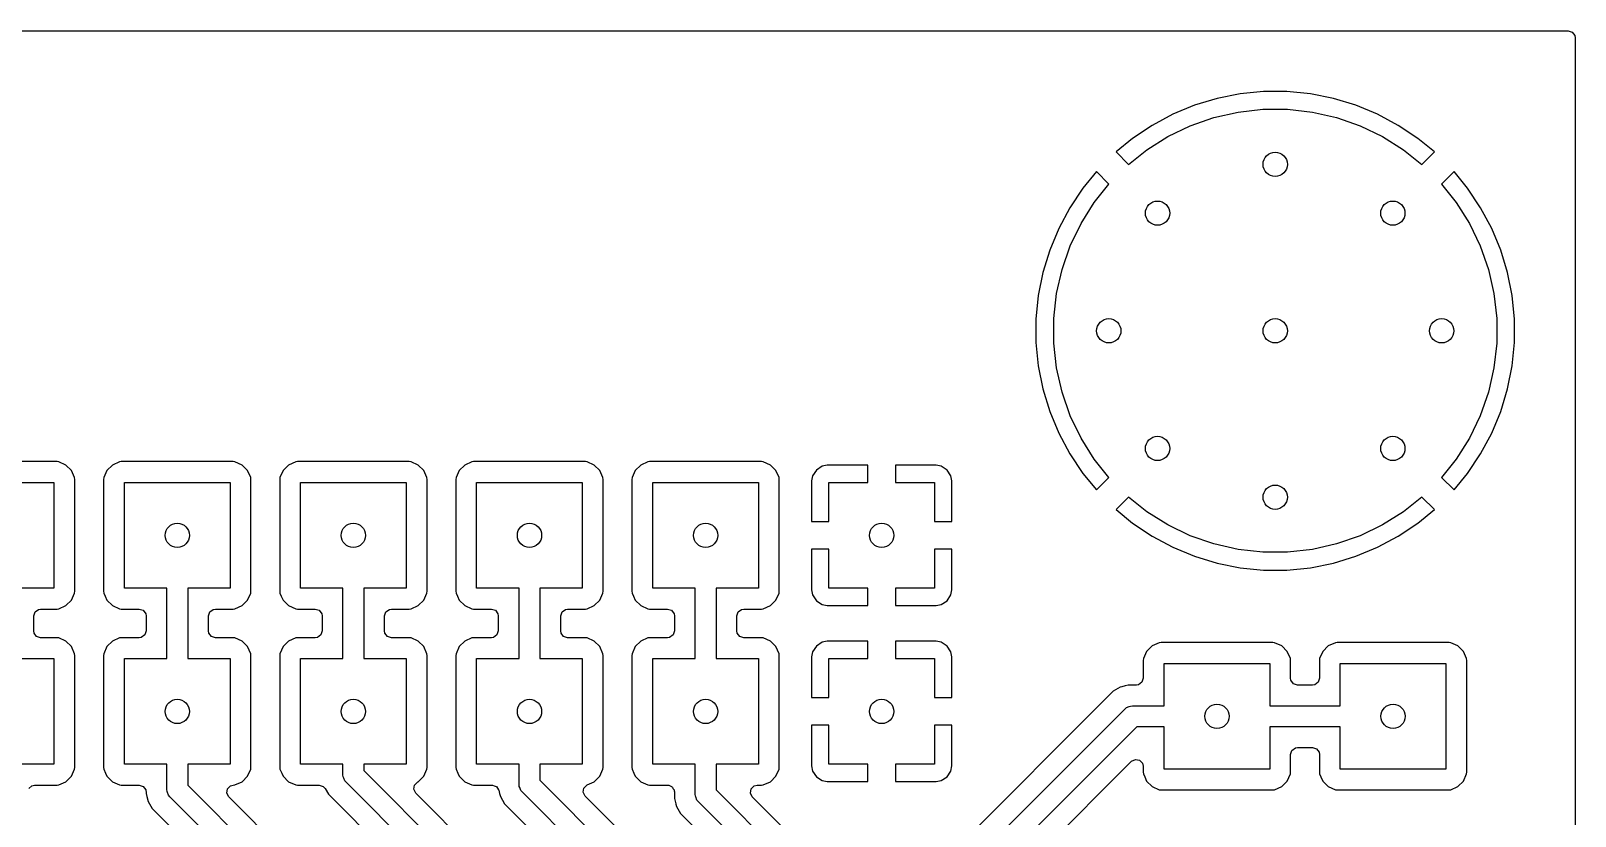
# Model space of a CAD drawing. Extents: x 0.23 to 2.17, y 0.23 to 2.17.
# Drawn here: x 1.293 to 2.17, y 1.724 to 2.17 of the extents above; entities that cross this region are included whole.
import ezdxf

# ---------------------------------------------------------------- set-up
doc = ezdxf.new("R2010")
doc.units = 0
doc.header["$MEASUREMENT"] = 0
doc.layers.add('BLACK', color=7, linetype='CONTINUOUS')

msp = doc.modelspace()

# ---------------------------------------------------------------- linework, layer by layer
at = {"layer": 'BLACK', "linetype": 'CONTINUOUS'}
for p, q in [((0.2336, 2.1703), (2.1664, 2.1703)), ((2.1664, 2.1703), (2.16869, 2.16955)), ((2.16869, 2.16955), (2.1701, 2.1676)), ((2.1701, 2.1676), (2.1703, 2.1664)), ((2.1703, 2.1664), (2.1703, 0.2336)), ((1.96696, 2.13192), (1.95419, 2.12804)), ((1.98005, 2.13452), (1.96696, 2.13192)), ((1.99333, 2.13583), (1.98005, 2.13452)), ((2.00667, 2.13583), (1.99333, 2.13583)), ((2.01995, 2.13452), (2.00667, 2.13583)), ((2.03304, 2.13192), (2.01995, 2.13452)), ((2.01995, 2.13452), (2.01995, 2.13452)), ((2.04581, 2.12804), (2.03304, 2.13192)), ((1.94186, 2.12293), (1.93009, 2.11664)), ((1.95419, 2.12804), (1.94186, 2.12293)), ((1.94186, 2.12293), (1.94186, 2.12293)), ((1.96512, 2.12106), (1.9789, 2.1242)), ((1.9789, 2.1242), (1.99294, 2.12579)), ((1.99294, 2.12579), (2.00706, 2.12579)), ((2.00706, 2.12579), (2.0211, 2.1242)), ((2.0211, 2.1242), (2.03488, 2.12106)), ((2.05814, 2.12293), (2.04581, 2.12804)), ((2.06991, 2.11664), (2.05814, 2.12293)), ((2.05814, 2.12293), (2.05814, 2.12293)), ((1.93009, 2.11664), (1.91899, 2.10923)), ((1.93906, 2.11026), (1.95179, 2.11639)), ((1.95179, 2.11639), (1.96512, 2.12106)), ((2.03488, 2.12106), (2.04821, 2.11639)), ((2.04821, 2.11639), (2.06094, 2.11026)), ((2.08101, 2.10923), (2.06991, 2.11664)), ((1.91899, 2.10923), (1.90961, 2.10153)), ((1.9271, 2.10275), (1.93906, 2.11026)), ((2.06094, 2.11026), (2.0729, 2.10275)), ((2.09039, 2.10153), (2.08101, 2.10923)), ((1.90961, 2.10153), (1.91669, 2.09445)), ((1.91669, 2.09445), (1.9271, 2.10275)), ((2.0729, 2.10275), (2.08331, 2.09445)), ((2.08331, 2.09445), (2.09039, 2.10153)), ((1.89847, 2.09039), (1.89077, 2.08101)), ((1.90555, 2.08331), (1.89847, 2.09039)), ((2.10153, 2.09039), (2.09445, 2.08331)), ((2.10923, 2.08101), (2.10153, 2.09039)), ((1.89077, 2.08101), (1.88336, 2.06991)), ((1.89725, 2.0729), (1.90555, 2.08331)), ((2.09445, 2.08331), (2.10275, 2.0729)), ((2.11664, 2.06991), (2.10923, 2.08101)), ((1.88336, 2.06991), (1.87707, 2.05814)), ((1.88974, 2.06094), (1.89725, 2.0729)), ((2.10275, 2.0729), (2.11026, 2.06094)), ((2.12293, 2.05814), (2.11664, 2.06991)), ((1.88361, 2.04821), (1.88974, 2.06094)), ((2.11026, 2.06094), (2.11639, 2.04821)), ((1.87707, 2.05814), (1.87196, 2.04581)), ((1.87707, 2.05814), (1.87707, 2.05814)), ((2.12804, 2.04581), (2.12293, 2.05814)), ((2.12293, 2.05814), (2.12293, 2.05814)), ((1.87196, 2.04581), (1.86808, 2.03304)), ((1.87894, 2.03488), (1.88361, 2.04821)), ((2.11639, 2.04821), (2.12106, 2.03488)), ((2.13192, 2.03304), (2.12804, 2.04581)), ((1.8758, 2.0211), (1.87894, 2.03488)), ((2.12106, 2.03488), (2.1242, 2.0211)), ((1.86808, 2.03304), (1.86548, 2.01995)), ((2.13452, 2.01995), (2.13192, 2.03304)), ((1.86548, 2.01995), (1.86417, 2.00667)), ((1.87421, 2.00706), (1.8758, 2.0211)), ((2.1242, 2.0211), (2.12579, 2.00706)), ((2.13583, 2.00667), (2.13452, 2.01995)), ((1.86417, 2.00667), (1.86417, 1.99333)), ((1.87421, 1.99294), (1.87421, 2.00706)), ((2.12579, 2.00706), (2.12579, 1.99294)), ((2.13583, 1.99333), (2.13583, 2.00667)), ((1.86417, 1.99333), (1.86548, 1.98005)), ((1.8758, 1.9789), (1.87421, 1.99294)), ((2.12579, 1.99294), (2.1242, 1.9789)), ((2.13452, 1.98005), (2.13583, 1.99333)), ((1.86548, 1.98005), (1.86808, 1.96696)), ((1.87894, 1.96512), (1.8758, 1.9789)), ((2.1242, 1.9789), (2.12106, 1.96512)), ((2.13192, 1.96696), (2.13452, 1.98005)), ((1.86808, 1.96696), (1.87196, 1.95419)), ((1.88361, 1.95179), (1.87894, 1.96512)), ((2.12106, 1.96512), (2.11639, 1.95179)), ((2.12804, 1.95419), (2.13192, 1.96696)), ((1.87196, 1.95419), (1.87707, 1.94186)), ((1.88974, 1.93906), (1.88361, 1.95179)), ((2.11639, 1.95179), (2.11026, 1.93906)), ((2.12293, 1.94186), (2.12804, 1.95419)), ((1.87707, 1.94186), (1.87707, 1.94186)), ((1.87707, 1.94186), (1.88336, 1.93009)), ((1.89725, 1.9271), (1.88974, 1.93906)), ((2.11026, 1.93906), (2.10275, 1.9271)), ((2.11664, 1.93009), (2.12293, 1.94186)), ((2.12293, 1.94186), (2.12293, 1.94186)), ((1.88336, 1.93009), (1.89077, 1.91899)), ((2.10923, 1.91899), (2.11664, 1.93009)), ((1.30834, 1.92569), (1.24481, 1.92569)), ((1.30933, 1.92557), (1.30834, 1.92569)), ((1.31338, 1.92379), (1.30933, 1.92557)), ((1.30933, 1.92557), (1.30933, 1.92557)), ((1.30933, 1.92557), (1.30933, 1.92557)), ((1.3165, 1.92066), (1.31338, 1.92379)), ((1.31829, 1.91661), (1.3165, 1.92066)), ((1.33665, 1.92066), (1.33486, 1.91661)), ((1.33977, 1.92379), (1.33665, 1.92066)), ((1.34382, 1.92557), (1.33977, 1.92379)), ((1.34481, 1.92569), (1.34382, 1.92557)), ((1.40834, 1.92569), (1.34481, 1.92569)), ((1.34481, 1.92569), (1.34481, 1.92569)), ((1.40933, 1.92557), (1.40834, 1.92569)), ((1.41338, 1.92379), (1.40933, 1.92557)), ((1.40933, 1.92557), (1.40933, 1.92557)), ((1.40933, 1.92557), (1.40933, 1.92557)), ((1.4165, 1.92066), (1.41338, 1.92379)), ((1.41829, 1.91661), (1.4165, 1.92066)), ((1.43665, 1.92066), (1.43486, 1.91661)), ((1.43977, 1.92379), (1.43665, 1.92066)), ((1.44382, 1.92557), (1.43977, 1.92379)), ((1.44481, 1.92569), (1.44382, 1.92557)), ((1.50834, 1.92569), (1.44481, 1.92569)), ((1.44481, 1.92569), (1.44481, 1.92569)), ((1.50933, 1.92557), (1.50834, 1.92569)), ((1.51338, 1.92379), (1.50933, 1.92557)), ((1.50933, 1.92557), (1.50933, 1.92557)), ((1.50933, 1.92557), (1.50933, 1.92557)), ((1.5165, 1.92066), (1.51338, 1.92379)), ((1.51829, 1.91661), (1.5165, 1.92066)), ((1.53665, 1.92066), (1.53486, 1.91661)), ((1.53977, 1.92379), (1.53665, 1.92066)), ((1.54382, 1.92557), (1.53977, 1.92379)), ((1.54481, 1.92569), (1.54382, 1.92557)), ((1.60834, 1.92569), (1.54481, 1.92569)), ((1.54481, 1.92569), (1.54481, 1.92569)), ((1.60933, 1.92557), (1.60834, 1.92569)), ((1.61338, 1.92379), (1.60933, 1.92557)), ((1.60933, 1.92557), (1.60933, 1.92557)), ((1.60933, 1.92557), (1.60933, 1.92557)), ((1.6165, 1.92066), (1.61338, 1.92379)), ((1.61829, 1.91661), (1.6165, 1.92066)), ((1.63665, 1.92066), (1.63486, 1.91661)), ((1.63977, 1.92379), (1.63665, 1.92066)), ((1.64382, 1.92557), (1.63977, 1.92379)), ((1.64481, 1.92569), (1.64382, 1.92557)), ((1.70834, 1.92569), (1.64481, 1.92569)), ((1.64481, 1.92569), (1.64481, 1.92569)), ((1.70933, 1.92557), (1.70834, 1.92569)), ((1.71338, 1.92379), (1.70933, 1.92557)), ((1.70933, 1.92557), (1.70933, 1.92557)), ((1.70933, 1.92557), (1.70933, 1.92557)), ((1.7165, 1.92066), (1.71338, 1.92379)), ((1.71829, 1.91661), (1.7165, 1.92066)), ((1.73948, 1.92095), (1.7373, 1.9177)), ((1.74273, 1.92313), (1.73948, 1.92095)), ((1.73948, 1.92095), (1.73948, 1.92095)), ((1.74561, 1.9237), (1.74273, 1.92313)), ((1.74273, 1.92313), (1.74273, 1.92313)), ((1.7687, 1.9237), (1.74561, 1.9237)), ((1.7687, 1.91386), (1.7687, 1.9237)), ((1.7687, 1.9237), (1.7687, 1.9237)), ((1.78445, 1.9237), (1.78445, 1.91386)), ((1.80754, 1.9237), (1.78445, 1.9237)), ((1.78445, 1.9237), (1.78445, 1.9237)), ((1.81042, 1.92313), (1.80754, 1.9237)), ((1.81367, 1.92095), (1.81042, 1.92313)), ((1.81042, 1.92313), (1.81042, 1.92313)), ((1.81585, 1.9177), (1.81367, 1.92095)), ((1.81367, 1.92095), (1.81367, 1.92095)), ((1.90555, 1.91669), (1.89725, 1.9271)), ((2.10275, 1.9271), (2.09445, 1.91669)), ((1.24657, 1.91386), (1.30657, 1.91386)), ((1.30657, 1.91386), (1.30657, 1.85386)), ((1.31841, 1.91562), (1.31829, 1.91661)), ((1.31841, 1.85209), (1.31841, 1.91562)), ((1.33486, 1.91661), (1.33474, 1.91562)), ((1.33474, 1.91562), (1.33474, 1.85209)), ((1.34657, 1.85386), (1.34657, 1.91386)), ((1.34657, 1.91386), (1.40657, 1.91386)), ((1.40657, 1.91386), (1.40657, 1.85386)), ((1.41841, 1.91562), (1.41829, 1.91661)), ((1.41841, 1.85209), (1.41841, 1.91562)), ((1.43486, 1.91661), (1.43474, 1.91562)), ((1.43474, 1.91562), (1.43474, 1.85209)), ((1.44657, 1.85386), (1.44657, 1.91386)), ((1.44657, 1.91386), (1.50657, 1.91386)), ((1.50657, 1.91386), (1.50657, 1.85386)), ((1.51841, 1.91562), (1.51829, 1.91661)), ((1.51841, 1.85209), (1.51841, 1.91562)), ((1.53486, 1.91661), (1.53474, 1.91562)), ((1.53474, 1.91562), (1.53474, 1.85209)), ((1.54657, 1.85386), (1.54657, 1.91386)), ((1.54657, 1.91386), (1.60657, 1.91386)), ((1.60657, 1.91386), (1.60657, 1.85386)), ((1.61841, 1.91562), (1.61829, 1.91661)), ((1.61841, 1.85209), (1.61841, 1.91562)), ((1.63486, 1.91661), (1.63474, 1.91562)), ((1.63474, 1.91562), (1.63474, 1.85209)), ((1.64657, 1.85386), (1.64657, 1.91386)), ((1.64657, 1.91386), (1.70657, 1.91386)), ((1.70657, 1.91386), (1.70657, 1.85386)), ((1.71841, 1.91562), (1.71829, 1.91661)), ((1.71841, 1.91502), (1.71841, 1.91562)), ((1.71841, 1.91562), (1.71841, 1.91562)), ((1.71841, 1.91483), (1.71841, 1.91502)), ((1.71841, 1.88616), (1.71841, 1.91483)), ((1.7373, 1.9177), (1.73673, 1.91483)), ((1.73673, 1.91483), (1.73673, 1.89173)), ((1.7373, 1.9177), (1.7373, 1.9177)), ((1.74657, 1.89173), (1.74657, 1.91386)), ((1.74657, 1.91386), (1.7687, 1.91386)), ((1.78445, 1.91386), (1.80657, 1.91386)), ((1.80657, 1.91386), (1.80657, 1.89173)), ((1.81642, 1.91483), (1.81585, 1.9177)), ((1.81585, 1.9177), (1.81585, 1.9177)), ((1.81642, 1.89173), (1.81642, 1.91483)), ((1.81642, 1.91483), (1.81642, 1.91483)), ((1.89077, 1.91899), (1.89847, 1.90961)), ((1.89847, 1.90961), (1.90555, 1.91669)), ((2.09445, 1.91669), (2.10153, 1.90961)), ((2.10153, 1.90961), (2.10923, 1.91899)), ((2.10923, 1.91899), (2.10923, 1.91899)), ((1.91669, 1.90555), (1.90961, 1.89847)), ((1.9271, 1.89725), (1.91669, 1.90555)), ((2.08331, 1.90555), (2.0729, 1.89725)), ((2.09039, 1.89847), (2.08331, 1.90555)), ((1.90961, 1.89847), (1.91899, 1.89077)), ((1.93906, 1.88974), (1.9271, 1.89725)), ((2.0729, 1.89725), (2.06094, 1.88974)), ((2.08101, 1.89077), (2.09039, 1.89847)), ((1.71841, 1.85209), (1.71841, 1.88616)), ((1.73673, 1.89173), (1.73673, 1.89173)), ((1.73673, 1.89173), (1.74657, 1.89173)), ((1.80657, 1.89173), (1.81642, 1.89173)), ((1.81642, 1.89173), (1.81642, 1.89173)), ((1.91899, 1.89077), (1.93009, 1.88336)), ((1.95179, 1.88361), (1.93906, 1.88974)), ((2.06094, 1.88974), (2.04821, 1.88361)), ((2.06991, 1.88336), (2.08101, 1.89077)), ((2.08101, 1.89077), (2.08101, 1.89077)), ((1.93009, 1.88336), (1.94186, 1.87707)), ((1.94186, 1.87707), (1.94186, 1.87707)), ((1.94186, 1.87707), (1.95419, 1.87196)), ((1.96512, 1.87894), (1.95179, 1.88361)), ((1.9789, 1.8758), (1.96512, 1.87894)), ((2.03488, 1.87894), (2.0211, 1.8758)), ((2.04821, 1.88361), (2.03488, 1.87894)), ((2.04581, 1.87196), (2.05814, 1.87707)), ((2.05814, 1.87707), (2.06991, 1.88336)), ((2.05814, 1.87707), (2.05814, 1.87707)), ((1.73673, 1.87598), (1.73673, 1.87598)), ((1.73673, 1.87598), (1.73673, 1.85289)), ((1.74657, 1.87598), (1.73673, 1.87598)), ((1.74657, 1.85386), (1.74657, 1.87598)), ((1.81642, 1.87598), (1.80657, 1.87598)), ((1.80657, 1.87598), (1.80657, 1.85386)), ((1.81642, 1.85289), (1.81642, 1.87598)), ((1.81642, 1.87598), (1.81642, 1.87598)), ((1.95419, 1.87196), (1.96696, 1.86808)), ((1.96696, 1.86808), (1.98005, 1.86548)), ((1.99294, 1.87421), (1.9789, 1.8758)), ((2.00706, 1.87421), (1.99294, 1.87421)), ((2.0211, 1.8758), (2.00706, 1.87421)), ((2.01995, 1.86548), (2.03304, 1.86808)), ((2.03304, 1.86808), (2.04581, 1.87196)), ((1.98005, 1.86548), (1.98005, 1.86548)), ((1.98005, 1.86548), (1.99333, 1.86417)), ((1.99333, 1.86417), (2.00667, 1.86417)), ((2.00667, 1.86417), (2.01995, 1.86548)), ((1.30657, 1.85386), (1.28327, 1.85386)), ((1.3165, 1.84706), (1.31829, 1.8511)), ((1.31829, 1.8511), (1.31841, 1.85209)), ((1.33474, 1.85209), (1.33474, 1.85209)), ((1.33474, 1.85209), (1.33486, 1.8511)), ((1.33486, 1.8511), (1.33561, 1.8494)), ((1.37067, 1.85386), (1.34657, 1.85386)), ((1.37067, 1.81386), (1.37067, 1.85386)), ((1.40657, 1.85386), (1.38248, 1.85386)), ((1.38248, 1.85386), (1.38248, 1.81386)), ((1.4165, 1.84706), (1.41829, 1.8511)), ((1.41829, 1.8511), (1.41841, 1.85209)), ((1.43474, 1.85209), (1.43474, 1.85209)), ((1.43474, 1.85209), (1.43486, 1.8511)), ((1.43486, 1.8511), (1.43561, 1.8494)), ((1.47067, 1.85386), (1.44657, 1.85386)), ((1.47067, 1.81386), (1.47067, 1.85386)), ((1.50657, 1.85386), (1.48248, 1.85386)), ((1.48248, 1.85386), (1.48248, 1.81386)), ((1.5165, 1.84706), (1.51829, 1.8511)), ((1.51829, 1.8511), (1.51841, 1.85209)), ((1.53474, 1.85209), (1.53474, 1.85209)), ((1.53474, 1.85209), (1.53486, 1.8511)), ((1.53486, 1.8511), (1.53561, 1.8494)), ((1.57067, 1.85386), (1.54657, 1.85386)), ((1.57067, 1.81386), (1.57067, 1.85386)), ((1.60657, 1.85386), (1.58248, 1.85386)), ((1.58248, 1.85386), (1.58248, 1.81386)), ((1.6165, 1.84706), (1.61829, 1.8511)), ((1.61829, 1.8511), (1.61841, 1.85209)), ((1.63474, 1.85209), (1.63474, 1.85209)), ((1.63474, 1.85209), (1.63486, 1.8511)), ((1.63486, 1.8511), (1.63561, 1.8494)), ((1.67067, 1.85386), (1.64657, 1.85386)), ((1.67067, 1.81386), (1.67067, 1.85386)), ((1.70657, 1.85386), (1.68248, 1.85386)), ((1.68248, 1.85386), (1.68248, 1.81386)), ((1.7165, 1.84706), (1.71829, 1.8511)), ((1.71829, 1.8511), (1.71841, 1.85209)), ((1.73673, 1.85289), (1.7373, 1.85002)), ((1.7687, 1.85386), (1.74657, 1.85386)), ((1.7687, 1.84402), (1.7687, 1.85386)), ((1.80657, 1.85386), (1.78445, 1.85386)), ((1.78445, 1.85386), (1.78445, 1.84402)), ((1.81585, 1.85002), (1.81642, 1.85289)), ((1.81642, 1.85289), (1.81642, 1.85289)), ((1.29584, 1.84042), (1.29779, 1.84184)), ((1.29779, 1.84184), (1.299, 1.84203)), ((1.299, 1.84203), (1.30834, 1.84203)), ((1.30834, 1.84203), (1.30933, 1.84214)), ((1.30834, 1.84203), (1.30834, 1.84203)), ((1.30933, 1.84214), (1.31338, 1.84393)), ((1.31338, 1.84393), (1.3165, 1.84706)), ((1.33561, 1.8494), (1.33665, 1.84706)), ((1.33665, 1.84706), (1.33977, 1.84393)), ((1.33977, 1.84393), (1.34382, 1.84214)), ((1.34382, 1.84214), (1.34481, 1.84203)), ((1.34481, 1.84203), (1.35494, 1.84203)), ((1.35494, 1.84203), (1.35723, 1.84128)), ((1.39506, 1.84042), (1.397, 1.84184)), ((1.397, 1.84184), (1.39821, 1.84203)), ((1.39821, 1.84203), (1.40834, 1.84203)), ((1.40834, 1.84203), (1.40933, 1.84214)), ((1.40834, 1.84203), (1.40834, 1.84203)), ((1.40933, 1.84214), (1.41338, 1.84393)), ((1.41338, 1.84393), (1.4165, 1.84706)), ((1.43561, 1.8494), (1.43665, 1.84706)), ((1.43665, 1.84706), (1.43977, 1.84393)), ((1.43977, 1.84393), (1.44382, 1.84214)), ((1.44382, 1.84214), (1.44481, 1.84203)), ((1.44481, 1.84203), (1.45494, 1.84203)), ((1.45494, 1.84203), (1.45723, 1.84128)), ((1.49506, 1.84042), (1.497, 1.84184)), ((1.497, 1.84184), (1.49821, 1.84203)), ((1.49821, 1.84203), (1.50834, 1.84203)), ((1.50834, 1.84203), (1.50933, 1.84214)), ((1.50834, 1.84203), (1.50834, 1.84203)), ((1.50933, 1.84214), (1.51338, 1.84393)), ((1.51338, 1.84393), (1.5165, 1.84706)), ((1.53561, 1.8494), (1.53665, 1.84706)), ((1.53665, 1.84706), (1.53977, 1.84393)), ((1.53977, 1.84393), (1.54382, 1.84214)), ((1.54382, 1.84214), (1.54481, 1.84203)), ((1.54481, 1.84203), (1.55494, 1.84203)), ((1.55494, 1.84203), (1.55723, 1.84128)), ((1.59506, 1.84042), (1.597, 1.84184)), ((1.597, 1.84184), (1.59821, 1.84203)), ((1.59821, 1.84203), (1.60834, 1.84203)), ((1.60834, 1.84203), (1.60933, 1.84214)), ((1.60834, 1.84203), (1.60834, 1.84203)), ((1.60933, 1.84214), (1.61338, 1.84393)), ((1.61338, 1.84393), (1.6165, 1.84706)), ((1.63561, 1.8494), (1.63665, 1.84706)), ((1.63665, 1.84706), (1.63977, 1.84393)), ((1.63977, 1.84393), (1.64382, 1.84214)), ((1.64382, 1.84214), (1.64481, 1.84203)), ((1.64481, 1.84203), (1.65494, 1.84203)), ((1.65494, 1.84203), (1.65723, 1.84128)), ((1.69506, 1.84042), (1.697, 1.84184)), ((1.697, 1.84184), (1.69821, 1.84203)), ((1.69821, 1.84203), (1.70834, 1.84203)), ((1.70834, 1.84203), (1.70933, 1.84214)), ((1.70834, 1.84203), (1.70834, 1.84203)), ((1.70933, 1.84214), (1.71338, 1.84393)), ((1.71338, 1.84393), (1.7165, 1.84706)), ((1.7373, 1.85002), (1.7373, 1.85002)), ((1.7373, 1.85002), (1.73948, 1.84676)), ((1.73948, 1.84676), (1.73948, 1.84676)), ((1.73948, 1.84676), (1.74273, 1.84459)), ((1.74273, 1.84459), (1.74273, 1.84459)), ((1.74273, 1.84459), (1.74561, 1.84402)), ((1.74561, 1.84402), (1.74561, 1.84402)), ((1.74561, 1.84402), (1.7687, 1.84402)), ((1.7687, 1.84402), (1.7687, 1.84402)), ((1.78445, 1.84402), (1.78445, 1.84402)), ((1.78445, 1.84402), (1.80754, 1.84402)), ((1.80754, 1.84402), (1.81042, 1.84459)), ((1.80754, 1.84402), (1.80754, 1.84402)), ((1.81042, 1.84459), (1.81367, 1.84676)), ((1.81042, 1.84459), (1.81042, 1.84459)), ((1.81367, 1.84676), (1.81585, 1.85002)), ((1.81367, 1.84676), (1.81367, 1.84676)), ((1.81585, 1.85002), (1.81585, 1.85002)), ((1.2951, 1.83813), (1.29584, 1.84042)), ((1.2951, 1.82959), (1.2951, 1.83813)), ((1.35723, 1.84128), (1.35865, 1.83933)), ((1.35865, 1.83933), (1.35884, 1.83813)), ((1.35884, 1.83813), (1.35884, 1.82959)), ((1.39431, 1.83813), (1.39506, 1.84042)), ((1.39431, 1.82959), (1.39431, 1.83813)), ((1.45723, 1.84128), (1.45865, 1.83933)), ((1.45865, 1.83933), (1.45884, 1.83813)), ((1.45884, 1.83813), (1.45884, 1.82959)), ((1.49431, 1.83813), (1.49506, 1.84042)), ((1.49431, 1.82959), (1.49431, 1.83813)), ((1.55723, 1.84128), (1.55865, 1.83933)), ((1.55865, 1.83933), (1.55884, 1.83813)), ((1.55884, 1.83813), (1.55884, 1.82959)), ((1.59431, 1.83813), (1.59506, 1.84042)), ((1.59431, 1.82959), (1.59431, 1.83813)), ((1.65723, 1.84128), (1.65865, 1.83933)), ((1.65865, 1.83933), (1.65884, 1.83813)), ((1.65884, 1.83813), (1.65884, 1.82959)), ((1.69431, 1.83813), (1.69506, 1.84042)), ((1.69431, 1.82959), (1.69431, 1.83813)), ((1.29529, 1.82838), (1.2951, 1.82959)), ((1.29671, 1.82643), (1.29529, 1.82838)), ((1.299, 1.82569), (1.29671, 1.82643)), ((1.30834, 1.82569), (1.299, 1.82569)), ((1.30933, 1.82557), (1.30834, 1.82569)), ((1.30834, 1.82569), (1.30834, 1.82569)), ((1.31338, 1.82379), (1.30933, 1.82557)), ((1.30933, 1.82557), (1.30933, 1.82557)), ((1.30933, 1.82557), (1.30933, 1.82557)), ((1.34382, 1.82557), (1.33977, 1.82379)), ((1.34481, 1.82569), (1.34382, 1.82557)), ((1.35494, 1.82569), (1.34481, 1.82569)), ((1.34481, 1.82569), (1.34481, 1.82569)), ((1.35615, 1.82588), (1.35494, 1.82569)), ((1.35809, 1.8273), (1.35615, 1.82588)), ((1.35884, 1.82959), (1.35809, 1.8273)), ((1.3945, 1.82838), (1.39431, 1.82959)), ((1.39592, 1.82643), (1.3945, 1.82838)), ((1.39821, 1.82569), (1.39592, 1.82643)), ((1.40834, 1.82569), (1.39821, 1.82569)), ((1.40933, 1.82557), (1.40834, 1.82569)), ((1.40834, 1.82569), (1.40834, 1.82569)), ((1.41338, 1.82379), (1.40933, 1.82557)), ((1.40933, 1.82557), (1.40933, 1.82557)), ((1.40933, 1.82557), (1.40933, 1.82557)), ((1.44382, 1.82557), (1.43977, 1.82379)), ((1.44481, 1.82569), (1.44382, 1.82557)), ((1.45494, 1.82569), (1.44481, 1.82569)), ((1.44481, 1.82569), (1.44481, 1.82569)), ((1.45615, 1.82588), (1.45494, 1.82569)), ((1.45809, 1.8273), (1.45615, 1.82588)), ((1.45884, 1.82959), (1.45809, 1.8273)), ((1.4945, 1.82838), (1.49431, 1.82959)), ((1.49592, 1.82643), (1.4945, 1.82838)), ((1.49821, 1.82569), (1.49592, 1.82643)), ((1.50834, 1.82569), (1.49821, 1.82569)), ((1.50933, 1.82557), (1.50834, 1.82569)), ((1.50834, 1.82569), (1.50834, 1.82569)), ((1.51338, 1.82379), (1.50933, 1.82557)), ((1.50933, 1.82557), (1.50933, 1.82557)), ((1.50933, 1.82557), (1.50933, 1.82557)), ((1.54382, 1.82557), (1.53977, 1.82379)), ((1.54481, 1.82569), (1.54382, 1.82557)), ((1.55494, 1.82569), (1.54481, 1.82569)), ((1.54481, 1.82569), (1.54481, 1.82569)), ((1.55615, 1.82588), (1.55494, 1.82569)), ((1.55809, 1.8273), (1.55615, 1.82588)), ((1.55884, 1.82959), (1.55809, 1.8273)), ((1.5945, 1.82838), (1.59431, 1.82959)), ((1.59592, 1.82643), (1.5945, 1.82838)), ((1.59821, 1.82569), (1.59592, 1.82643)), ((1.60834, 1.82569), (1.59821, 1.82569)), ((1.60933, 1.82557), (1.60834, 1.82569)), ((1.60834, 1.82569), (1.60834, 1.82569)), ((1.61338, 1.82379), (1.60933, 1.82557)), ((1.60933, 1.82557), (1.60933, 1.82557)), ((1.60933, 1.82557), (1.60933, 1.82557)), ((1.64382, 1.82557), (1.63977, 1.82379)), ((1.64481, 1.82569), (1.64382, 1.82557)), ((1.65494, 1.82569), (1.64481, 1.82569)), ((1.64481, 1.82569), (1.64481, 1.82569)), ((1.65615, 1.82588), (1.65494, 1.82569)), ((1.65809, 1.8273), (1.65615, 1.82588)), ((1.65884, 1.82959), (1.65809, 1.8273)), ((1.6945, 1.82838), (1.69431, 1.82959)), ((1.69592, 1.82643), (1.6945, 1.82838)), ((1.69821, 1.82569), (1.69592, 1.82643)), ((1.70834, 1.82569), (1.69821, 1.82569)), ((1.70933, 1.82557), (1.70834, 1.82569)), ((1.70834, 1.82569), (1.70834, 1.82569)), ((1.71338, 1.82379), (1.70933, 1.82557)), ((1.70933, 1.82557), (1.70933, 1.82557)), ((1.70933, 1.82557), (1.70933, 1.82557)), ((1.3165, 1.82066), (1.31338, 1.82379)), ((1.31829, 1.81661), (1.3165, 1.82066)), ((1.31841, 1.81562), (1.31829, 1.81661)), ((1.31841, 1.75209), (1.31841, 1.81562)), ((1.33486, 1.81661), (1.33474, 1.81562)), ((1.33474, 1.81562), (1.33474, 1.75209)), ((1.33665, 1.82066), (1.33486, 1.81661)), ((1.33977, 1.82379), (1.33665, 1.82066)), ((1.4165, 1.82066), (1.41338, 1.82379)), ((1.41829, 1.81661), (1.4165, 1.82066)), ((1.41841, 1.81562), (1.41829, 1.81661)), ((1.41841, 1.75209), (1.41841, 1.81562)), ((1.43486, 1.81661), (1.43474, 1.81562)), ((1.43474, 1.81562), (1.43474, 1.75209)), ((1.43665, 1.82066), (1.43486, 1.81661)), ((1.43977, 1.82379), (1.43665, 1.82066)), ((1.5165, 1.82066), (1.51338, 1.82379)), ((1.51829, 1.81661), (1.5165, 1.82066)), ((1.51841, 1.81562), (1.51829, 1.81661)), ((1.51841, 1.75209), (1.51841, 1.81562)), ((1.53486, 1.81661), (1.53474, 1.81562)), ((1.53474, 1.81562), (1.53474, 1.75209)), ((1.53665, 1.82066), (1.53486, 1.81661)), ((1.53977, 1.82379), (1.53665, 1.82066)), ((1.6165, 1.82066), (1.61338, 1.82379)), ((1.61829, 1.81661), (1.6165, 1.82066)), ((1.61841, 1.81562), (1.61829, 1.81661)), ((1.61841, 1.75209), (1.61841, 1.81562)), ((1.63486, 1.81661), (1.63474, 1.81562)), ((1.63474, 1.81562), (1.63474, 1.75209)), ((1.63665, 1.82066), (1.63486, 1.81661)), ((1.63977, 1.82379), (1.63665, 1.82066)), ((1.7165, 1.82066), (1.71338, 1.82379)), ((1.71829, 1.81661), (1.7165, 1.82066)), ((1.71841, 1.81562), (1.71829, 1.81661)), ((1.71841, 1.81502), (1.71841, 1.81562)), ((1.71841, 1.81562), (1.71841, 1.81562)), ((1.7373, 1.8177), (1.73673, 1.81483)), ((1.73948, 1.82095), (1.7373, 1.8177)), ((1.7373, 1.8177), (1.7373, 1.8177)), ((1.74273, 1.82313), (1.73948, 1.82095)), ((1.73948, 1.82095), (1.73948, 1.82095)), ((1.74561, 1.8237), (1.74273, 1.82313)), ((1.74273, 1.82313), (1.74273, 1.82313)), ((1.7687, 1.8237), (1.74561, 1.8237)), ((1.7687, 1.81386), (1.7687, 1.8237)), ((1.7687, 1.8237), (1.7687, 1.8237)), ((1.78445, 1.8237), (1.78445, 1.81386)), ((1.80754, 1.8237), (1.78445, 1.8237)), ((1.78445, 1.8237), (1.78445, 1.8237)), ((1.81042, 1.82313), (1.80754, 1.8237)), ((1.81367, 1.82095), (1.81042, 1.82313)), ((1.81042, 1.82313), (1.81042, 1.82313)), ((1.81585, 1.8177), (1.81367, 1.82095)), ((1.81367, 1.82095), (1.81367, 1.82095)), ((1.81642, 1.81483), (1.81585, 1.8177)), ((1.81585, 1.8177), (1.81585, 1.8177)), ((1.927, 1.8179), (1.92521, 1.81386)), ((1.93013, 1.82103), (1.927, 1.8179)), ((1.93417, 1.82282), (1.93013, 1.82103)), ((1.93516, 1.82293), (1.93417, 1.82282)), ((1.9987, 1.82293), (1.93516, 1.82293)), ((1.93516, 1.82293), (1.93516, 1.82293)), ((1.99968, 1.82282), (1.9987, 1.82293)), ((2.00373, 1.82103), (1.99968, 1.82282)), ((1.99968, 1.82282), (1.99968, 1.82282)), ((1.99968, 1.82282), (1.99968, 1.82282)), ((2.00686, 1.8179), (2.00373, 1.82103)), ((2.00865, 1.81386), (2.00686, 1.8179)), ((2.027, 1.8179), (2.02521, 1.81386)), ((2.03013, 1.82103), (2.027, 1.8179)), ((2.03417, 1.82282), (2.03013, 1.82103)), ((2.03516, 1.82293), (2.03417, 1.82282)), ((2.0987, 1.82293), (2.03516, 1.82293)), ((2.03516, 1.82293), (2.03516, 1.82293)), ((2.09968, 1.82282), (2.0987, 1.82293)), ((2.10373, 1.82103), (2.09968, 1.82282)), ((2.09968, 1.82282), (2.09968, 1.82282)), ((2.09968, 1.82282), (2.09968, 1.82282)), ((2.10686, 1.8179), (2.10373, 1.82103)), ((2.10865, 1.81386), (2.10686, 1.8179)), ((1.28327, 1.81386), (1.30657, 1.81386)), ((1.30657, 1.81386), (1.30657, 1.75386)), ((1.34657, 1.75386), (1.34657, 1.81386)), ((1.34657, 1.81386), (1.37067, 1.81386)), ((1.38248, 1.81386), (1.40657, 1.81386)), ((1.40657, 1.81386), (1.40657, 1.75386)), ((1.44657, 1.75386), (1.44657, 1.81386)), ((1.44657, 1.81386), (1.47067, 1.81386)), ((1.48248, 1.81386), (1.50657, 1.81386)), ((1.50657, 1.81386), (1.50657, 1.75386)), ((1.54657, 1.75386), (1.54657, 1.81386)), ((1.54657, 1.81386), (1.57067, 1.81386)), ((1.58248, 1.81386), (1.60657, 1.81386)), ((1.60657, 1.81386), (1.60657, 1.75386)), ((1.64657, 1.75386), (1.64657, 1.81386)), ((1.64657, 1.81386), (1.67067, 1.81386)), ((1.68248, 1.81386), (1.70657, 1.81386)), ((1.70657, 1.81386), (1.70657, 1.75386)), ((1.71841, 1.81483), (1.71841, 1.81502)), ((1.71841, 1.78616), (1.71841, 1.81483)), ((1.73673, 1.81483), (1.73673, 1.79173)), ((1.74657, 1.79173), (1.74657, 1.81386)), ((1.74657, 1.81386), (1.7687, 1.81386)), ((1.78445, 1.81386), (1.80657, 1.81386)), ((1.80657, 1.81386), (1.80657, 1.79173)), ((1.81642, 1.79173), (1.81642, 1.81483)), ((1.81642, 1.81483), (1.81642, 1.81483)), ((1.92521, 1.81386), (1.9251, 1.81287)), ((1.9251, 1.81287), (1.9251, 1.80274)), ((1.93693, 1.78701), (1.93693, 1.8111)), ((1.93693, 1.8111), (1.99693, 1.8111)), ((1.99693, 1.8111), (1.99693, 1.78701)), ((2.00876, 1.81287), (2.00865, 1.81386)), ((2.00876, 1.80274), (2.00876, 1.81287)), ((2.00876, 1.81287), (2.00876, 1.81287)), ((2.02521, 1.81386), (2.0251, 1.81287)), ((2.0251, 1.81287), (2.0251, 1.80274)), ((2.03693, 1.78701), (2.03693, 1.8111)), ((2.03693, 1.8111), (2.09693, 1.8111)), ((2.09693, 1.8111), (2.09693, 1.7511)), ((2.10876, 1.81287), (2.10865, 1.81386)), ((2.10876, 1.74934), (2.10876, 1.81287)), ((1.91205, 1.79763), (1.90801, 1.79529)), ((1.913, 1.79789), (1.91205, 1.79763)), ((1.91205, 1.79763), (1.91205, 1.79763)), ((1.91478, 1.79836), (1.913, 1.79789)), ((1.913, 1.79789), (1.913, 1.79789)), ((1.91656, 1.79884), (1.91478, 1.79836)), ((1.9212, 1.79884), (1.91656, 1.79884)), ((1.92241, 1.79903), (1.9212, 1.79884)), ((1.92435, 1.80045), (1.92241, 1.79903)), ((1.9251, 1.80274), (1.92435, 1.80045)), ((2.00895, 1.80153), (2.00876, 1.80274)), ((2.01037, 1.79958), (2.00895, 1.80153)), ((2.01266, 1.79884), (2.01037, 1.79958)), ((2.0212, 1.79884), (2.01266, 1.79884)), ((2.02241, 1.79903), (2.0212, 1.79884)), ((2.02435, 1.80045), (2.02241, 1.79903)), ((2.0251, 1.80274), (2.02435, 1.80045)), ((1.73673, 1.79173), (1.73673, 1.79173)), ((1.73673, 1.79173), (1.74657, 1.79173)), ((1.90801, 1.79529), (1.78797, 1.67526)), ((1.80657, 1.79173), (1.81642, 1.79173)), ((1.81642, 1.79173), (1.81642, 1.79173)), ((1.71841, 1.75209), (1.71841, 1.78616)), ((1.79799, 1.66855), (1.91472, 1.78528)), ((1.91472, 1.78528), (1.91562, 1.78601)), ((1.91562, 1.78601), (1.91712, 1.78664)), ((1.91712, 1.78664), (1.91775, 1.78689)), ((1.91775, 1.78689), (1.9189, 1.78701)), ((1.9189, 1.78701), (1.93693, 1.78701)), ((1.99693, 1.78701), (2.03693, 1.78701)), ((1.73673, 1.77598), (1.73673, 1.77598)), ((1.73673, 1.77598), (1.73673, 1.75289)), ((1.74657, 1.77598), (1.73673, 1.77598)), ((1.74657, 1.75386), (1.74657, 1.77598)), ((1.81642, 1.77598), (1.80657, 1.77598)), ((1.80657, 1.77598), (1.80657, 1.75386)), ((1.92134, 1.7752), (1.80807, 1.66192)), ((1.81642, 1.75289), (1.81642, 1.77598)), ((1.81642, 1.77598), (1.81642, 1.77598)), ((1.93693, 1.7752), (1.92134, 1.7752)), ((1.93693, 1.7511), (1.93693, 1.7752)), ((2.03693, 1.7752), (1.99693, 1.7752)), ((1.99693, 1.7752), (1.99693, 1.7511)), ((2.03693, 1.7511), (2.03693, 1.7752)), ((2.0095, 1.76176), (2.01145, 1.76318)), ((2.01145, 1.76318), (2.01266, 1.76337)), ((2.01266, 1.76337), (2.0212, 1.76337)), ((2.0212, 1.76337), (2.02349, 1.76262)), ((2.02349, 1.76262), (2.02491, 1.76067)), ((1.30657, 1.75386), (1.28327, 1.75386)), ((1.37067, 1.75386), (1.34657, 1.75386)), ((1.37067, 1.73957), (1.37067, 1.75386)), ((1.40657, 1.75386), (1.38248, 1.75386)), ((1.38248, 1.75386), (1.38248, 1.74201)), ((1.47067, 1.75386), (1.44657, 1.75386)), ((1.47067, 1.74783), (1.47067, 1.75386)), ((1.50657, 1.75386), (1.48248, 1.75386)), ((1.48248, 1.75386), (1.48248, 1.75028)), ((1.57067, 1.75386), (1.54657, 1.75386)), ((1.57067, 1.74232), (1.57067, 1.75386)), ((1.60657, 1.75386), (1.58248, 1.75386)), ((1.58248, 1.75386), (1.58248, 1.74477)), ((1.67067, 1.75386), (1.64657, 1.75386)), ((1.67067, 1.73681), (1.67067, 1.75386)), ((1.70657, 1.75386), (1.68248, 1.75386)), ((1.68248, 1.75386), (1.68248, 1.73926)), ((1.7687, 1.75386), (1.74657, 1.75386)), ((1.7687, 1.74402), (1.7687, 1.75386)), ((1.80657, 1.75386), (1.78445, 1.75386)), ((1.78445, 1.75386), (1.78445, 1.74402)), ((1.82104, 1.65816), (1.91844, 1.75557)), ((1.91844, 1.75557), (1.92059, 1.75666)), ((1.92059, 1.75666), (1.92297, 1.75628)), ((1.92297, 1.75628), (1.92467, 1.75458)), ((1.92467, 1.75458), (1.9251, 1.75281)), ((2.00876, 1.75947), (2.0095, 1.76176)), ((2.00876, 1.74934), (2.00876, 1.75947)), ((2.02491, 1.76067), (2.0251, 1.75947)), ((2.0251, 1.75947), (2.0251, 1.74934)), ((1.31338, 1.74393), (1.3165, 1.74706)), ((1.3165, 1.74706), (1.31829, 1.7511)), ((1.31829, 1.7511), (1.31841, 1.75209)), ((1.33474, 1.75209), (1.33474, 1.75209)), ((1.33474, 1.75209), (1.33486, 1.7511)), ((1.33486, 1.7511), (1.33586, 1.74884)), ((1.33586, 1.74884), (1.33665, 1.74706)), ((1.33665, 1.74706), (1.33977, 1.74393)), ((1.41338, 1.74393), (1.4165, 1.74706)), ((1.4165, 1.74706), (1.41829, 1.7511)), ((1.41829, 1.7511), (1.41841, 1.75209)), ((1.43474, 1.75209), (1.43474, 1.75209)), ((1.43474, 1.75209), (1.43486, 1.7511)), ((1.43486, 1.7511), (1.43586, 1.74884)), ((1.43586, 1.74884), (1.43665, 1.74706)), ((1.43665, 1.74706), (1.43977, 1.74393)), ((1.47078, 1.74668), (1.47067, 1.74783)), ((1.47109, 1.74595), (1.47078, 1.74668)), ((1.47166, 1.74455), (1.47109, 1.74595)), ((1.48248, 1.75028), (1.64296, 1.58981)), ((1.51338, 1.74393), (1.5165, 1.74706)), ((1.5165, 1.74706), (1.51829, 1.7511)), ((1.51829, 1.7511), (1.51841, 1.75209)), ((1.53474, 1.75209), (1.53474, 1.75209)), ((1.53474, 1.75209), (1.53486, 1.7511)), ((1.53486, 1.7511), (1.53586, 1.74884)), ((1.53586, 1.74884), (1.53665, 1.74706)), ((1.53665, 1.74706), (1.53977, 1.74393)), ((1.61338, 1.74393), (1.6165, 1.74706)), ((1.6165, 1.74706), (1.61829, 1.7511)), ((1.61829, 1.7511), (1.61841, 1.75209)), ((1.63474, 1.75209), (1.63474, 1.75209)), ((1.63474, 1.75209), (1.63486, 1.7511)), ((1.63486, 1.7511), (1.63586, 1.74884)), ((1.63586, 1.74884), (1.63665, 1.74706)), ((1.63665, 1.74706), (1.63977, 1.74393)), ((1.71338, 1.74393), (1.7165, 1.74706)), ((1.7165, 1.74706), (1.71829, 1.7511)), ((1.71829, 1.7511), (1.71841, 1.75209)), ((1.73673, 1.75289), (1.7373, 1.75002)), ((1.7373, 1.75002), (1.7373, 1.75002)), ((1.7373, 1.75002), (1.73948, 1.74676)), ((1.73948, 1.74676), (1.73948, 1.74676)), ((1.73948, 1.74676), (1.74273, 1.74459)), ((1.81042, 1.74459), (1.81367, 1.74676)), ((1.81367, 1.74676), (1.81585, 1.75002)), ((1.81367, 1.74676), (1.81367, 1.74676)), ((1.81585, 1.75002), (1.81642, 1.75289)), ((1.81585, 1.75002), (1.81585, 1.75002)), ((1.81642, 1.75289), (1.81642, 1.75289)), ((1.9251, 1.75281), (1.9251, 1.74934)), ((1.9251, 1.74934), (1.9251, 1.74934)), ((1.9251, 1.74934), (1.92521, 1.74835)), ((1.92521, 1.74835), (1.92591, 1.74676)), ((1.92591, 1.74676), (1.927, 1.7443)), ((1.99693, 1.7511), (1.93693, 1.7511)), ((2.00686, 1.7443), (2.00865, 1.74835)), ((2.00865, 1.74835), (2.00876, 1.74934)), ((2.0251, 1.74934), (2.02521, 1.74835)), ((2.02521, 1.74835), (2.02591, 1.74676)), ((2.02591, 1.74676), (2.027, 1.7443)), ((2.09693, 1.7511), (2.03693, 1.7511)), ((2.10686, 1.7443), (2.10865, 1.74835)), ((2.10865, 1.74835), (2.10876, 1.74934)), ((1.29223, 1.74008), (1.29402, 1.74169)), ((1.29402, 1.74169), (1.2956, 1.74203)), ((1.2956, 1.74203), (1.30834, 1.74203)), ((1.30834, 1.74203), (1.30933, 1.74214)), ((1.30834, 1.74203), (1.30834, 1.74203)), ((1.30933, 1.74214), (1.31338, 1.74393)), ((1.33977, 1.74393), (1.34382, 1.74214)), ((1.34382, 1.74214), (1.34481, 1.74203)), ((1.34481, 1.74203), (1.35494, 1.74203)), ((1.35494, 1.74203), (1.35723, 1.74128)), ((1.35723, 1.74128), (1.35865, 1.73933)), ((1.35865, 1.73933), (1.35879, 1.73876)), ((1.35879, 1.73876), (1.35884, 1.73845)), ((1.35884, 1.73845), (1.35884, 1.73723)), ((1.35884, 1.73723), (1.35931, 1.73548)), ((1.37078, 1.73841), (1.37067, 1.73957)), ((1.37103, 1.73781), (1.37078, 1.73841)), ((1.37166, 1.73629), (1.37103, 1.73781)), ((1.3724, 1.73539), (1.37166, 1.73629)), ((1.38248, 1.74201), (1.53666, 1.58784)), ((1.40475, 1.73753), (1.40513, 1.73991)), ((1.40584, 1.73538), (1.40475, 1.73753)), ((1.40513, 1.73991), (1.40683, 1.74161)), ((1.40683, 1.74161), (1.40823, 1.74199)), ((1.40823, 1.74201), (1.40834, 1.74203)), ((1.40823, 1.74199), (1.40823, 1.74201)), ((1.40834, 1.74203), (1.40933, 1.74214)), ((1.40834, 1.74203), (1.40834, 1.74203)), ((1.40933, 1.74214), (1.41338, 1.74393)), ((1.43977, 1.74393), (1.44382, 1.74214)), ((1.44382, 1.74214), (1.44481, 1.74203)), ((1.44481, 1.74203), (1.4572, 1.74203)), ((1.4572, 1.74203), (1.45949, 1.74128)), ((1.45949, 1.74128), (1.46057, 1.74008)), ((1.46057, 1.74008), (1.46238, 1.73694)), ((1.46238, 1.73694), (1.46238, 1.73694)), ((1.46238, 1.73694), (1.46238, 1.73694)), ((1.46238, 1.73694), (1.46238, 1.73694)), ((1.46238, 1.73694), (1.53754, 1.66179)), ((1.4724, 1.74366), (1.47166, 1.74455)), ((1.63287, 1.58318), (1.4724, 1.74366)), ((1.51089, 1.73966), (1.51126, 1.74204)), ((1.51198, 1.73751), (1.51089, 1.73966)), ((1.51126, 1.74204), (1.51297, 1.74374)), ((1.65297, 1.59652), (1.51198, 1.73751)), ((1.51297, 1.74374), (1.51316, 1.74383)), ((1.51316, 1.74383), (1.51338, 1.74393)), ((1.53977, 1.74393), (1.54382, 1.74214)), ((1.54382, 1.74214), (1.54481, 1.74203)), ((1.54481, 1.74203), (1.5553, 1.74203)), ((1.5553, 1.74203), (1.5554, 1.74199)), ((1.5554, 1.74199), (1.55551, 1.74202)), ((1.55551, 1.74202), (1.55654, 1.74163)), ((1.55654, 1.74163), (1.55759, 1.74128)), ((1.55759, 1.74128), (1.55765, 1.7412)), ((1.55765, 1.7412), (1.55775, 1.74116)), ((1.55775, 1.74116), (1.55836, 1.74023)), ((1.55836, 1.74023), (1.55901, 1.73933)), ((1.55901, 1.73933), (1.55907, 1.73914)), ((1.55907, 1.73914), (1.55958, 1.73723)), ((1.55958, 1.73723), (1.55958, 1.73723)), ((1.55958, 1.73723), (1.56005, 1.73548)), ((1.57078, 1.74117), (1.57067, 1.74232)), ((1.57101, 1.74062), (1.57078, 1.74117)), ((1.57166, 1.73904), (1.57101, 1.74062)), ((1.5724, 1.73815), (1.57166, 1.73904)), ((1.68209, 1.62846), (1.5724, 1.73815)), ((1.58248, 1.74477), (1.69217, 1.63508)), ((1.60706, 1.73797), (1.60744, 1.74035)), ((1.60816, 1.73582), (1.60706, 1.73797)), ((1.60744, 1.74035), (1.60914, 1.74205)), ((1.60914, 1.74205), (1.60934, 1.74215)), ((1.60934, 1.74215), (1.61338, 1.74393)), ((1.63977, 1.74393), (1.64382, 1.74214)), ((1.64382, 1.74214), (1.64481, 1.74203)), ((1.64481, 1.74203), (1.65494, 1.74203)), ((1.65494, 1.74203), (1.6553, 1.74191)), ((1.6553, 1.74191), (1.65568, 1.74196)), ((1.65568, 1.74196), (1.65643, 1.74155)), ((1.65643, 1.74155), (1.65723, 1.74128)), ((1.65723, 1.74128), (1.65746, 1.74097)), ((1.65746, 1.74097), (1.65779, 1.74079)), ((1.65779, 1.74079), (1.65803, 1.74019)), ((1.65803, 1.74019), (1.65865, 1.73933)), ((1.65865, 1.73933), (1.65881, 1.73861)), ((1.65881, 1.73861), (1.65884, 1.73837)), ((1.65884, 1.73837), (1.65884, 1.73448)), ((1.67078, 1.73566), (1.67067, 1.73681)), ((1.68248, 1.73926), (1.7463, 1.67544)), ((1.702, 1.73752), (1.70238, 1.7399)), ((1.70309, 1.73537), (1.702, 1.73752)), ((1.70238, 1.7399), (1.70408, 1.7416)), ((1.70408, 1.7416), (1.70585, 1.74203)), ((1.70585, 1.74203), (1.70834, 1.74203)), ((1.70834, 1.74203), (1.70933, 1.74214)), ((1.70834, 1.74203), (1.70834, 1.74203)), ((1.70933, 1.74214), (1.71338, 1.74393)), ((1.74273, 1.74459), (1.74273, 1.74459)), ((1.74273, 1.74459), (1.74561, 1.74402)), ((1.74561, 1.74402), (1.74561, 1.74402)), ((1.74561, 1.74402), (1.7687, 1.74402)), ((1.7687, 1.74402), (1.7687, 1.74402)), ((1.78445, 1.74402), (1.78445, 1.74402)), ((1.78445, 1.74402), (1.80754, 1.74402)), ((1.80754, 1.74402), (1.81042, 1.74459)), ((1.80754, 1.74402), (1.80754, 1.74402)), ((1.81042, 1.74459), (1.81042, 1.74459)), ((1.927, 1.7443), (1.93013, 1.74117)), ((1.93013, 1.74117), (1.93417, 1.73939)), ((1.93417, 1.73939), (1.93516, 1.73927)), ((1.93516, 1.73927), (1.9987, 1.73927)), ((1.9987, 1.73927), (1.99968, 1.73939)), ((1.99968, 1.73939), (2.00373, 1.74117)), ((2.00373, 1.74117), (2.00686, 1.7443)), ((2.027, 1.7443), (2.03013, 1.74117)), ((2.03013, 1.74117), (2.03417, 1.73939)), ((2.03417, 1.73939), (2.03516, 1.73927)), ((2.03516, 1.73927), (2.0987, 1.73927)), ((2.0987, 1.73927), (2.09968, 1.73939)), ((2.09968, 1.73939), (2.10373, 1.74117)), ((2.10373, 1.74117), (2.10686, 1.7443)), ((1.35931, 1.73548), (1.36005, 1.73272)), ((1.36005, 1.73272), (1.36005, 1.73272)), ((1.36005, 1.73272), (1.36005, 1.73272)), ((1.36005, 1.73272), (1.36238, 1.72868)), ((1.36238, 1.72868), (1.36238, 1.72868)), ((1.36238, 1.72868), (1.36238, 1.72868)), ((1.36238, 1.72868), (1.36238, 1.72868)), ((1.36238, 1.72868), (1.46911, 1.62194)), ((1.52657, 1.58122), (1.3724, 1.73539)), ((1.54667, 1.59455), (1.40584, 1.73538)), ((1.56005, 1.73548), (1.56005, 1.73548)), ((1.56005, 1.73548), (1.56238, 1.73143)), ((1.56238, 1.73143), (1.56238, 1.73143)), ((1.56238, 1.73143), (1.56238, 1.73143)), ((1.56238, 1.73143), (1.66911, 1.6247)), ((1.70218, 1.6418), (1.60816, 1.73582)), ((1.65884, 1.73448), (1.65965, 1.73143)), ((1.65965, 1.73143), (1.65972, 1.73117)), ((1.65972, 1.73117), (1.65972, 1.73117)), ((1.65972, 1.73117), (1.66005, 1.72997)), ((1.66005, 1.72997), (1.66005, 1.72996)), ((1.66005, 1.72996), (1.66238, 1.72592)), ((1.67093, 1.7353), (1.67078, 1.73566)), ((1.67166, 1.73353), (1.67093, 1.7353)), ((1.6724, 1.73264), (1.67166, 1.73353)), ((1.73622, 1.66881), (1.6724, 1.73264)), ((1.75632, 1.68215), (1.70309, 1.73537)), ((1.66238, 1.72592), (1.66238, 1.72592)), ((1.66238, 1.72592), (1.66238, 1.72592)), ((1.66238, 1.72592), (1.72325, 1.66505))]:
    msp.add_line(p, q, dxfattribs=at)
at = {"layer": 'BLACK'}
for centre in [(2, 2.09449), (1.93319, 2.06681), (2.06681, 2.06681), (1.90551, 2), (2, 2), (2.09449, 2), (1.93319, 1.93319), (2.06681, 1.93319), (2, 1.90551), (1.37657, 1.88386), (1.47657, 1.88386), (1.57657, 1.88386), (1.67657, 1.88386), (1.77657, 1.88386), (1.37657, 1.78386), (1.47657, 1.78386), (1.57657, 1.78386), (1.67657, 1.78386), (1.77657, 1.78386), (1.96693, 1.7811), (2.06693, 1.7811)]:
    msp.add_circle(centre, 0.00689, dxfattribs=at)
at = {"layer": 'WHITE'}
for centre in [(2, 2.09449), (1.93319, 2.06681), (2.06681, 2.06681), (1.90551, 2), (2, 2), (2.09449, 2), (1.93319, 1.93319), (2.06681, 1.93319), (2, 1.90551), (1.37657, 1.88386), (1.47657, 1.88386), (1.57657, 1.88386), (1.67657, 1.88386), (1.77657, 1.88386), (1.37657, 1.78386), (1.47657, 1.78386), (1.57657, 1.78386), (1.67657, 1.78386), (1.77657, 1.78386), (1.96693, 1.7811), (2.06693, 1.7811)]:
    msp.add_circle(centre, 0.00689, dxfattribs=at)

doc.saveas('drawing.dxf')
